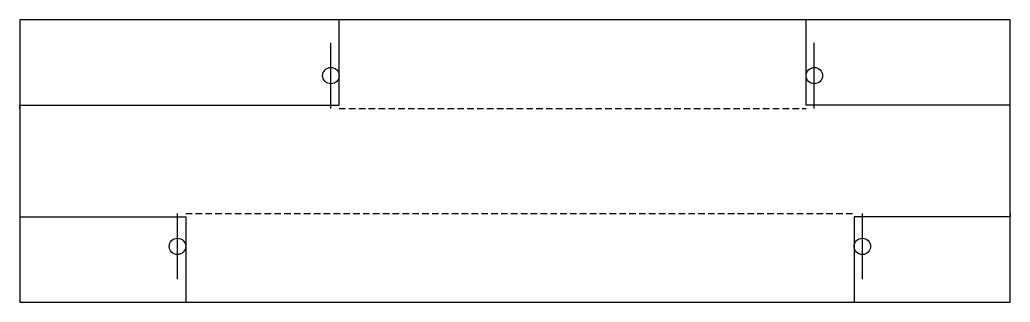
# Model space of a CAD drawing. Header units: inches. Extents: x 0 to 37.7, y 0 to 10.8.
import ezdxf

# ---------------------------------------------------------------- set-up
doc = ezdxf.new("R2010")
doc.units = ezdxf.units.IN
doc.linetypes.add('DASHED', pattern=[0.375, 0.25, -0.125])
for name, color, linetype in [('CONSTRUCTION', 2, 'DASHED'), ('CUT', 7, 'CONTINUOUS'), ('INNER_CUT', 1, 'CONTINUOUS'), ('REFERENCE', 8, 'CONTINUOUS')]:
    doc.layers.add(name, color=color, linetype=linetype)

msp = doc.modelspace()

# ---------------------------------------------------------------- linework, layer by layer
at = {"layer": 'CONSTRUCTION'}
for p, q in [((12.1475, 7.375), (29.9165, 7.375)), ((6.3105, 3.375), (31.7435, 3.375))]:
    msp.add_line(p, q, dxfattribs=at)
at = {"layer": 'CUT'}
msp.add_lwpolyline([(0, 0), (37.681009, 0), (37.681009, 10.75), (0, 10.75)], close=True, dxfattribs=at)
at = {"layer": 'INNER_CUT'}
for points in [[(0, 7.375), (0, 7.5), (12.1475, 7.5), (12.1475, 10.75)], [(37.681009, 7.375), (37.681009, 7.5), (29.9165, 7.5), (29.9165, 10.75)], [(0, 3.375), (0, 3.25), (6.3105, 3.25), (6.3105, 0)], [(37.681009, 3.375), (37.681009, 3.25), (31.7435, 3.25), (31.7435, 0)]]:
    msp.add_lwpolyline(points, dxfattribs=at)
at = {"layer": 'REFERENCE'}
for p, q in [((11.835, 7.375), (11.835, 9.875)), ((30.229, 7.375), (30.229, 9.875)), ((5.998, 0.875), (5.998, 3.375)), ((32.056, 0.875), (32.056, 3.375))]:
    msp.add_line(p, q, dxfattribs=at)
for centre in [(11.835, 8.625), (30.229, 8.625), (5.998, 2.125), (32.056, 2.125)]:
    msp.add_circle(centre, 0.3125, dxfattribs=at)

doc.saveas('drawing.dxf')
